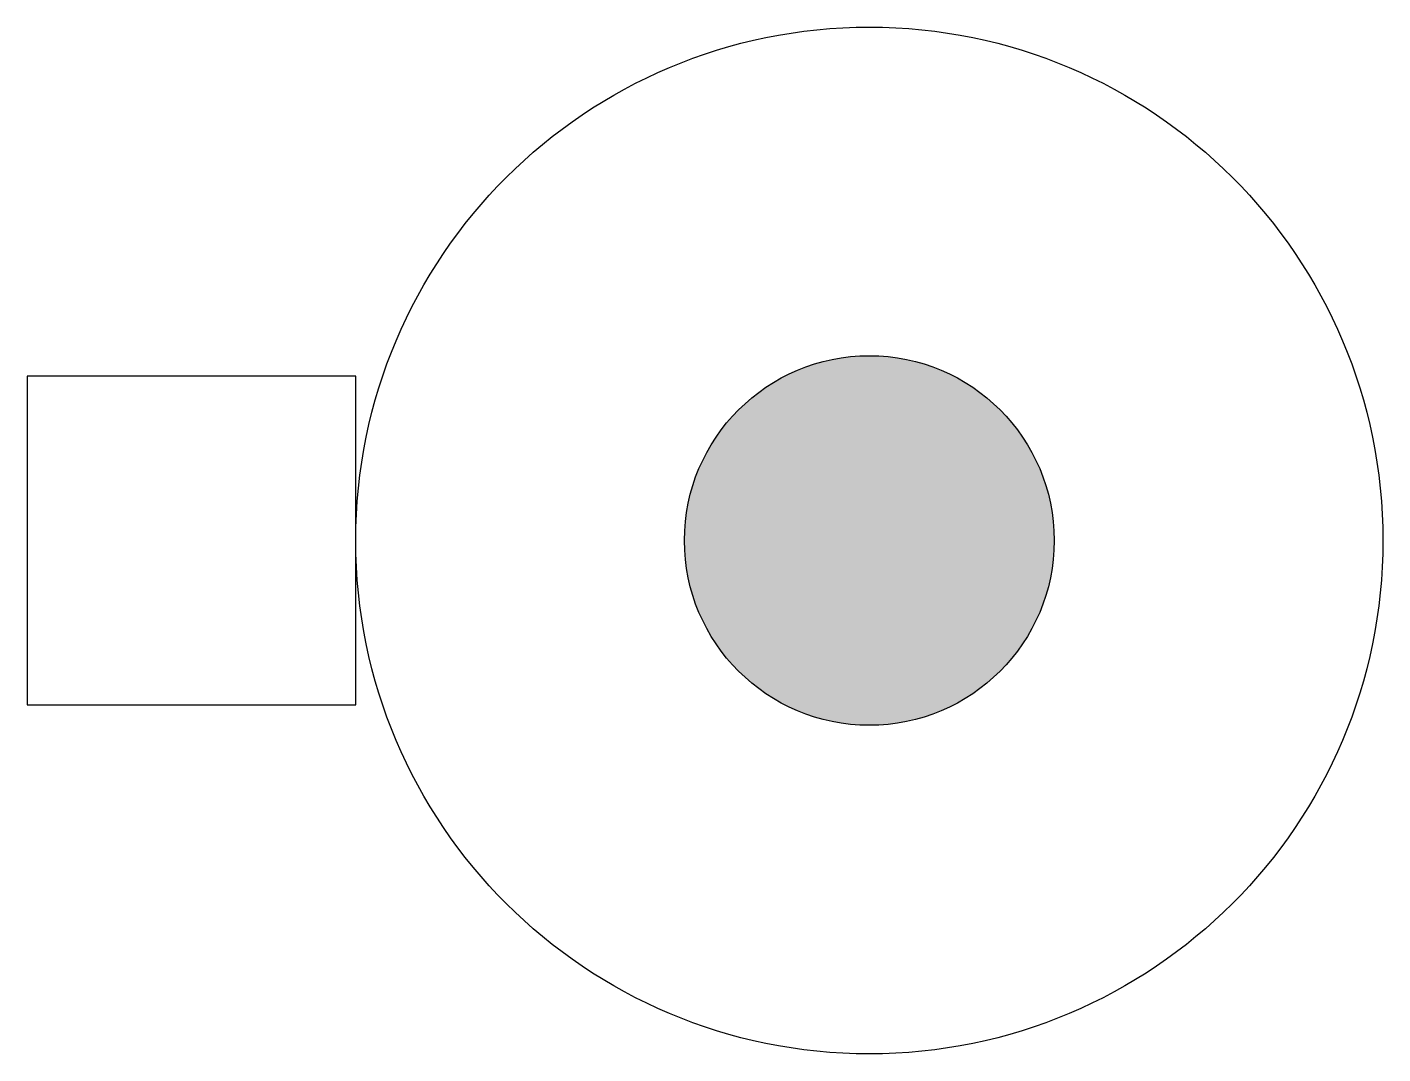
# Model space of a CAD drawing. Header units: millimetres. Extents: x -3109.067 to -3108.737, y 3728.435 to 3728.685.
import ezdxf

# ---------------------------------------------------------------- set-up
doc = ezdxf.new("R2010")
doc.units = ezdxf.units.MM
doc.header["$LTSCALE"] = 10
doc.layers.add('Ele_tomadas', color=2, linetype='Continuous')

msp = doc.modelspace()

# ---------------------------------------------------------------- hatches: boundary and pattern name
at = {"layer": 'Ele_tomadas'}
msp.add_hatch(color=1, dxfattribs=at).paths.add_polyline_path([(-3108.81717, 3728.55951, 1), (-3108.90717, 3728.55951, 1)])

# ---------------------------------------------------------------- linework, layer by layer
at = {"layer": 'Ele_tomadas', "color": 3}
msp.add_lwpolyline([(-3109.06717, 3728.51951), (-3108.98717, 3728.51951), (-3108.98717, 3728.59951), (-3109.06717, 3728.59951)], close=True, dxfattribs=at)
at = {"layer": 'Ele_tomadas', "color": 3, "linetype": 'Continuous'}
for radius in [0.125, 0.045]:
    msp.add_circle((-3108.86217, 3728.55951), radius, dxfattribs=at)

doc.saveas('drawing.dxf')
